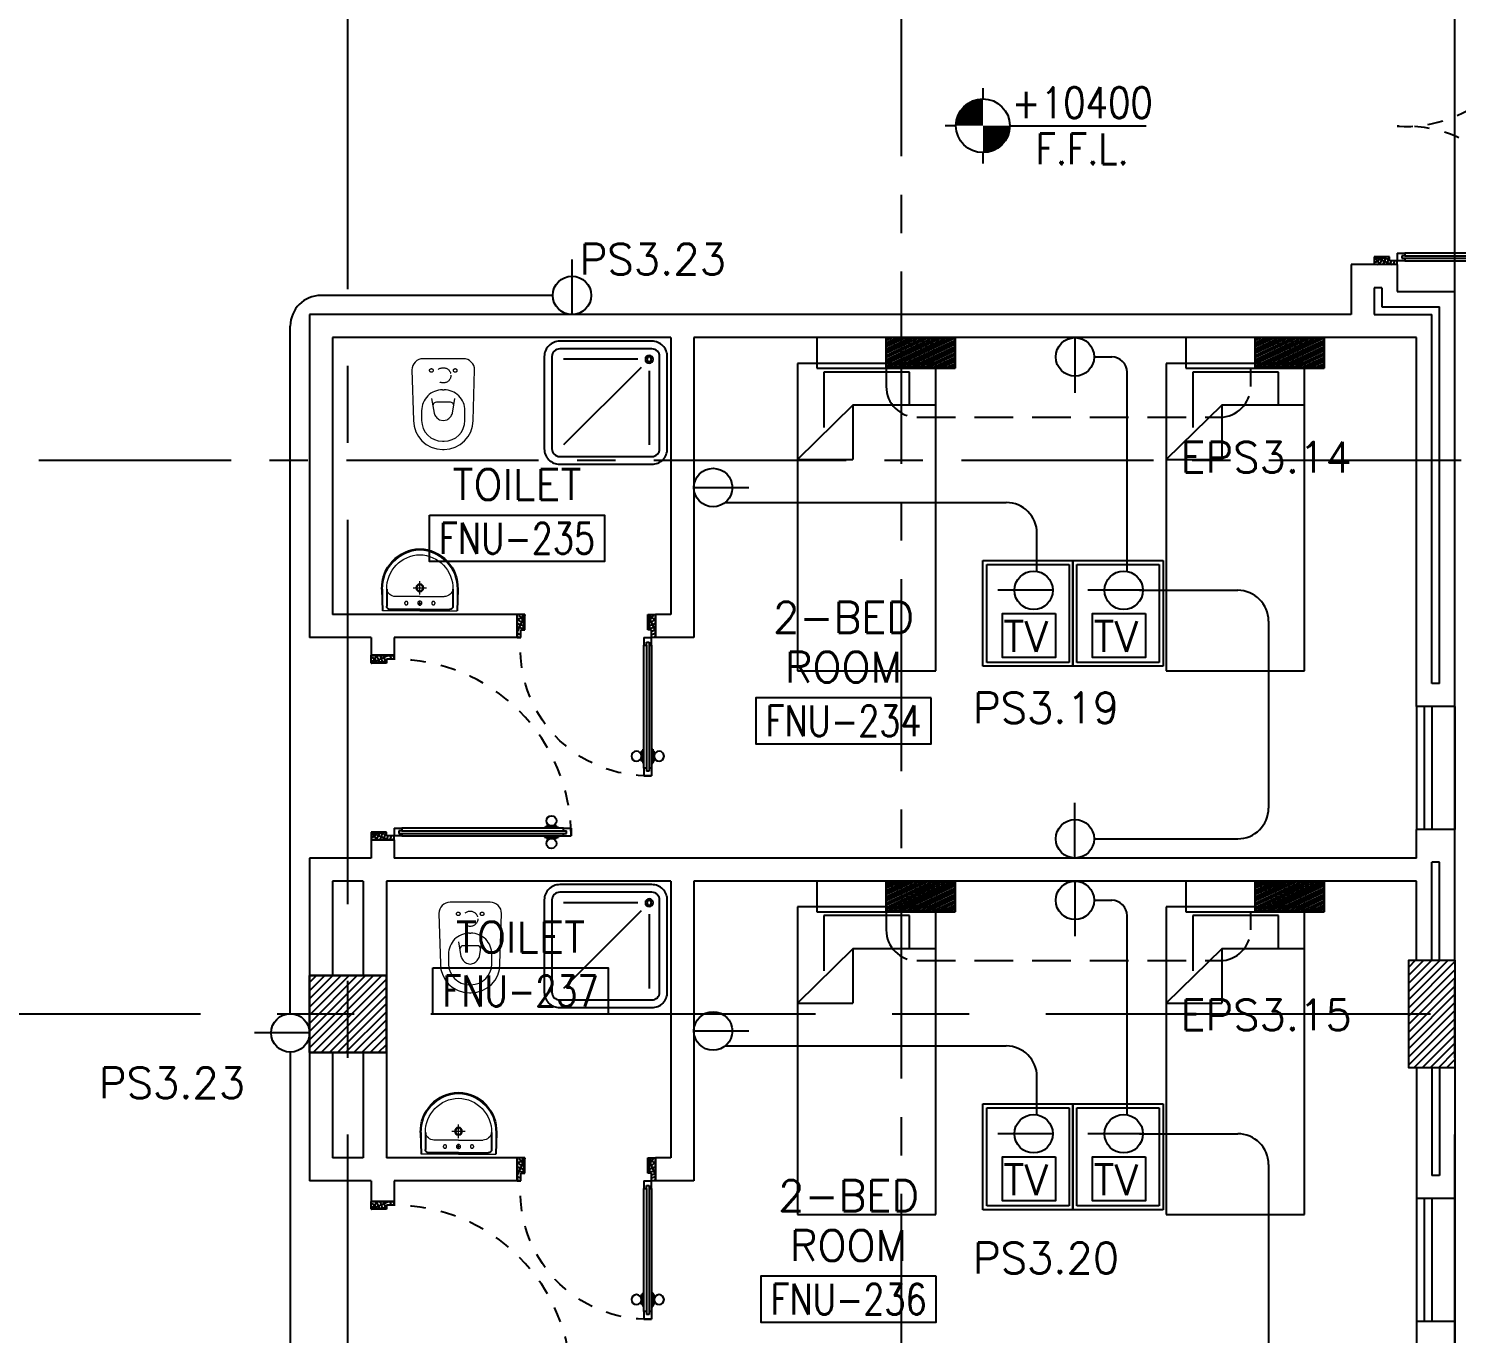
# Model space of a CAD drawing. Extents: x 0 to 93, y -1.5 to 78.
# Drawn here: x 31.15 to 40.44, y 47.74 to 56.23 of the extents above; entities that cross this region are included whole.
import ezdxf
from ezdxf.enums import TextEntityAlignment as Align

# ---------------------------------------------------------------- set-up
doc = ezdxf.new("R2010")
doc.units = 0
doc.header["$MEASUREMENT"] = 0
for name, pattern in [('CENTER', [2, 1.25, -0.25, 0.25, -0.25]), ('CENTERX2', [4, 2.5, -0.5, 0.5, -0.5]), ('DASHED', [0.75, 0.5, -0.25]), ('HIDDEN', [0.375, 0.25, -0.125]), ('HIDDEN2', [0.1875, 0.125, -0.0625])]:
    doc.linetypes.add(name, pattern=pattern)
doc.layers.get('0').update_dxf_attribs({"color": 11, "linetype": 'CONTINUOUS'})
for name, color, linetype in [('AXES', 11, 'CENTERX2'), ('AXES1', 11, 'CENTER'), ('COL', 11, 'CONTINUOUS'), ('DOOR', 11, 'CONTINUOUS'), ('E-CLINE', 4, 'CONTINUOUS'), ('E-HLINE', 4, 'HIDDEN'), ('E-SOCKETS', 4, 'CONTINUOUS'), ('E-TEXT', 4, 'CONTINUOUS'), ('EJ', 11, 'CONTINUOUS'), ('FIX', 11, 'CONTINUOUS'), ('FUR', 11, 'CONTINUOUS'), ('HAT', 11, 'CONTINUOUS'), ('INSUL', 11, 'CONTINUOUS'), ('LEV-PL', 11, 'CONTINUOUS'), ('RM-BOX', 11, 'CONTINUOUS'), ('RM-NAME', 11, 'CONTINUOUS'), ('RM-NO', 11, 'CONTINUOUS'), ('WALL', 11, 'CONTINUOUS'), ('WIN', 11, 'CONTINUOUS')]:
    doc.layers.add(name, color=color, linetype=linetype)
doc.styles.add('ROMANS', font='ROMANS.shx', dxfattribs={"width": 0.6})
doc.styles.add('S', font='ROMANS.SHX')

# ---------------------------------------------------------------- blocks, each defined once
blk = doc.blocks.new('A$C272A55A0')
at = {"layer": 'DOOR', "color": 0, "linetype": 'ByBlock'}
for p, q in [((0, 900.4), (0, 1050.4)), ((50, 1050.4), (0, 1050.4)), ((50, 950.4), (50, 1050.4)), ((1750, 950.4), (1750, 1050.4)), ((1750, 1050.4), (1800, 1050.4)), ((1800, 1050.4), (1800, 900.4)), ((25, 950.4), (50, 950.4)), ((25, 900.4), (25, 950.4)), ((1775, 950.4), (1750, 950.4)), ((1775, 900.4), (1775, 950.4)), ((0, 900.4), (25, 900.4)), ((75, 900.4), (25, 900.4)), ((25, 850.4), (25, 900.4)), ((42, 850.4), (25, 850.4)), ((58, 870.4), (42, 870.4)), ((42, 870.4), (42, 850.4)), ((58, 850.4), (58, 870.4)), ((75, 850.4), (58, 850.4)), ((75, 900.4), (75, 850.4)), ((1725, 900.4), (1775, 900.4)), ((1725, 900.4), (1725, 850.4)), ((1725, 850.4), (1742, 850.4)), ((1742, 870.4), (1758, 870.4)), ((1742, 850.4), (1742, 870.4)), ((1758, 870.4), (1758, 850.4)), ((1758, 850.4), (1775, 850.4)), ((1800, 900.4), (1775, 900.4)), ((1775, 850.4), (1775, 900.4)), ((1717.8, 160.1), (1708.8, 160.1)), ((1708.8, 95.3), (1708.8, 160.1)), ((1717.8, 95.3), (1708.8, 95.3)), ((1725, 172.7), (1717.8, 172.7)), ((1717.8, 172.7), (1717.8, 82.7)), ((1717.8, 95.3), (1717.8, 160.1)), ((1775, 172.7), (1782.2, 172.7)), ((1782.2, 172.7), (1782.2, 82.7)), ((1782.2, 160.1), (1791.2, 160.1)), ((1782.2, 95.3), (1782.2, 160.1)), ((1782.2, 95.3), (1791.2, 95.3)), ((1791.2, 95.3), (1791.2, 160.1)), ((25, 50.4), (42, 50.4)), ((25, 50.4), (25, 0.4)), ((25, 0.4), (75, 0.4)), ((75, 0.4), (25, 0.4)), ((42, 50.4), (42, 30.4)), ((42, 30.4), (58, 30.4)), ((58, 50.4), (75, 50.4)), ((58, 50.4), (58, 30.4)), ((75, 50.4), (75, 0.4)), ((1725, 82.7), (1717.8, 82.7)), ((1742, 50.4), (1725, 50.4)), ((1725, 50.4), (1725, 0.4)), ((1775, 0.4), (1725, 0.4)), ((1725, 0.4), (1775, 0.4)), ((1742, 50.4), (1742, 30.4)), ((1758, 30.4), (1742, 30.4)), ((1775, 50.4), (1758, 50.4)), ((1758, 50.4), (1758, 30.4)), ((1775, 82.7), (1782.2, 82.7)), ((1775, 50.4), (1775, 0.4))]:
    blk.add_line(p, q, dxfattribs=at)
at = {"layer": 'DOOR', "color": 9, "linetype": 'ByBlock'}
for p, q in [((50, 1050.4), (0, 1010.2)), ((50, 1050.4), (0, 936.6)), ((50, 1050.4), (36.6, 950.4)), ((1750, 1050.4), (1800, 1010.2)), ((1750, 1050.4), (1800, 936.6)), ((1750, 1050.4), (1763.4, 950.4))]:
    blk.add_line(p, q, dxfattribs=at)
at = {"layer": 'DOOR', "linetype": 'ByBlock'}
for p, q in [((25, 850.4), (25, 50.4)), ((42, 850.4), (42, 50.4)), ((58, 850.4), (58, 50.4)), ((75, 50.4), (75, 850.4)), ((1725, 50.4), (1725, 850.4)), ((1742, 850.4), (1742, 50.4)), ((1758, 850.4), (1758, 50.4)), ((1775, 850.4), (1775, 50.4))]:
    blk.add_line(p, q, dxfattribs=at)
at = {"layer": 'DOOR', "color": 0, "linetype": 'ByBlock'}
for centre in [(1676.5, 127.7), (1823.5, 127.7)]:
    blk.add_circle(centre, 32.4, dxfattribs=at)
at = {"layer": 'DOOR', "color": 9, "linetype": 'ByBlock'}
for centre, radius, start, end in [((50, 1050.4), 54.4, 203.20738, 270), ((50, 1050.4), 34.4, 180, 270), ((50, 1050.4), 14.4, 180, 270), ((1750, 1050.4), 14.4, 270, 0), ((1750, 1050.4), 34.4, 270, 0), ((1750, 1050.4), 54.4, 270, 336.79262), ((50, 1050.4), 74.4, 227.77643, 270), ((50, 1050.4), 94.4, 238.01819, 270), ((50, 1050.4), 114.4, 244.08384, 257.37743), ((1750, 1050.4), 74.4, 270, 312.22357), ((1750, 1050.4), 94.4, 270, 301.98181), ((1750, 1050.4), 114.4, 282.62257, 295.91616), ((50, 1050.4), 134.4, 248.15985, 259.28002), ((50, 1050.4), 154.4, 251.10529, 256.28577), ((1750, 1050.4), 134.4, 280.71998, 291.84015), ((1750, 1050.4), 154.4, 283.71423, 288.89471)]:
    blk.add_arc(centre, radius, start, end, dxfattribs=at)
at = {"layer": 'DOOR', "linetype": 'HIDDEN', "ltscale": 0.5}
for centre, start, end in [((50, 851.4), 268.31738, 3.29648), ((1750, 851.4), 176.70352, 271.68262)]:
    blk.add_arc(centre, 851.4, start, end, dxfattribs=at)
at = {"layer": 'WALL', "linetype": 'ByBlock'}
blk.add_line((1800, 900.4), (1800, 1050.4), dxfattribs=at)
blk = doc.blocks.new('C11')
at = {"layer": 'HAT'}
h = blk.add_hatch(dxfattribs=at)
h.set_pattern_fill('ANSI31', color=256, scale=300, style=0)
h.set_pattern_definition([(45, (-248556.182, -75061.005), (-26.5165043, 26.5165043), [])])
h.paths.add_polyline_path([(300, 700), (0, 700), (0, 350), (300, 350)])
h.paths.add_polyline_path([(300, 350), (0, 350), (0, 0), (300, 0)])
at = {"layer": 'COL'}
blk.add_lwpolyline([(300, 700), (300, 0), (0, 0), (0, 700)], close=True, dxfattribs=at)
blk = doc.blocks.new('RM1')
at = {"layer": 'RM-BOX'}
blk.add_lwpolyline([(569.9, -200), (-569.9, -200), (-569.9, -500), (569.9, -500)], close=True, dxfattribs=at)
at = {"layer": 'RM-NAME', "style": 'ROMANS'}
for tag, p in [('ROOMNAME1', (0, 323.8)), ('ROOMNAME2', (0, 0))]:
    blk.add_attdef(tag, text='', height=200, dxfattribs=at).set_placement(p, align=Align.MIDDLE)
at = {"layer": 'RM-NO', "style": 'ROMANS', "width": 0.8}
blk.add_attdef('ROOMNO', text='', height=200, dxfattribs=at).set_placement((0, -350), align=Align.MIDDLE)
blk = doc.blocks.new('DOOR90')
at = {"layer": 'DOOR', "linetype": 'ByBlock'}
for p, q in [((0, 0), (-150, 0)), ((-200, -25), (-1000, -25)), ((-200, -42), (-1000, -42)), ((-200, -58), (-1000, -58)), ((-1000, -75), (-200, -75))]:
    blk.add_line(p, q, dxfattribs=at)
at = {"layer": 'DOOR', "color": 0, "linetype": 'ByBlock'}
for p, q in [((-150, 0), (-150, -25)), ((-150, 0), (0, 0)), ((0, -50), (0, 0)), ((-1050, -25), (-1050, -75)), ((-1050, -75), (-1050, -25)), ((-1000, -25), (-1050, -25)), ((-1000, -75), (-1050, -75)), ((-1020, -42), (-1020, -58)), ((-1000, -42), (-1020, -42)), ((-1000, -58), (-1020, -58)), ((-1000, -25), (-1000, -42)), ((-1000, -58), (-1000, -75)), ((-967.6, -25), (-967.6, -17.8)), ((-877.6, -17.8), (-967.6, -17.8)), ((-967.6, -75), (-967.6, -82.2)), ((-877.6, -82.2), (-967.6, -82.2)), ((-955, -17.8), (-955, -8.8)), ((-955, -8.8), (-890.2, -8.8)), ((-955, -17.8), (-890.2, -17.8)), ((-955, -82.2), (-955, -91.2)), ((-955, -82.2), (-890.2, -82.2)), ((-955, -91.2), (-890.2, -91.2)), ((-890.2, -17.8), (-890.2, -8.8)), ((-890.2, -82.2), (-890.2, -91.2)), ((-877.6, -25), (-877.6, -17.8)), ((-877.6, -75), (-877.6, -82.2)), ((-200, -42), (-200, -25)), ((-200, -25), (-150, -25)), ((-180, -42), (-200, -42)), ((-200, -75), (-200, -58)), ((-200, -58), (-180, -58)), ((-150, -75), (-200, -75)), ((-180, -58), (-180, -42)), ((-150, -75), (-150, -25)), ((-150, -25), (-100, -25)), ((-100, -25), (-100, -50)), ((-100, -50), (0, -50)), ((-150, -900), (-150, -875)), ((-150, -875), (-100, -875)), ((0, -900), (-150, -900)), ((-150, -900), (0, -900)), ((-100, -850), (0, -850)), ((-100, -875), (-100, -850)), ((0, -850), (0, -900))]:
    blk.add_line(p, q, dxfattribs=at)
at = {"layer": 'DOOR', "color": 9, "linetype": 'ByBlock'}
for p, q in [((0, -50), (-113.7, 0)), ((0, -50), (-40.1, 0)), ((0, -50), (-100, -36.6)), ((0, -850), (-113.7, -900)), ((0, -850), (-100, -863.4)), ((0, -850), (-40.1, -900))]:
    blk.add_line(p, q, dxfattribs=at)
at = {"layer": 'DOOR', "color": 0, "linetype": 'ByBlock'}
for centre in [(-922.6, 23.5), (-922.6, -123.5)]:
    blk.add_circle(centre, 32.4, dxfattribs=at)
at = {"layer": 'DOOR', "color": 9, "linetype": 'ByBlock'}
for centre, radius, start, end in [((0, -50), 74.4, 137.77643, 180), ((0, -50), 54.4, 113.20738, 180), ((0, -50), 154.4, 161.10529, 166.28577), ((0, -50), 134.4, 158.15985, 169.28002), ((0, -50), 114.4, 154.08384, 167.37743), ((0, -50), 94.4, 148.01819, 180), ((0, -50), 34.4, 90, 180), ((0, -50), 14.4, 90, 180), ((0, -850), 154.4, 193.71423, 198.89471), ((0, -850), 134.4, 190.71998, 201.84015), ((0, -850), 94.4, 180, 211.98181), ((0, -850), 74.4, 180, 222.22357), ((0, -850), 54.4, 180, 246.79262), ((0, -850), 34.4, 180, 270), ((0, -850), 14.4, 180, 270)]:
    blk.add_arc(centre, radius, start, end, dxfattribs=at)
at = {"layer": 'DOOR', "linetype": 'HIDDEN', "ltscale": 0.5}
blk.add_arc((-222.2, -50), 828.2, 178.27012, 275.00304, dxfattribs=at)
blk = doc.blocks.new('LAV1')
at = {"layer": 'FIX', "linetype": 'DASHED', "lineweight": 20, "ltscale": 0.05}
for p, q in [((50, 220), (-50, 220)), ((0, 170), (0, 270)), ((0, 170), (0, 270))]:
    blk.add_line(p, q, dxfattribs=at)
at = {"layer": 'FIX', "linetype": 'ByBlock', "ltscale": 0.3}
for p, q in [((-280, 210), (-275, 50)), ((-245, 210), (-245, 85)), ((245, 210), (245, 85)), ((280, 210), (275, 50)), ((0, 60), (-220, 60)), ((0, 60), (220, 60))]:
    blk.add_line(p, q, dxfattribs=at)
at = {"layer": 'FIX', "linetype": 'Continuous', "lineweight": 20}
for p, q in [((-275, 210), (-275, 50)), ((0, 155), (-181, 155)), ((0, 155), (181, 155)), ((275, 210), (275, 50)), ((0, 50), (-275, 50)), ((0, 50), (-252, 50)), ((0, 50), (275, 50)), ((0, 50), (252, 50))]:
    blk.add_line(p, q, dxfattribs=at)
at = {"layer": 'FIX', "lineweight": 20}
for p, q in [((16, 107), (-15, 107)), ((0, 92), (0, 123))]:
    blk.add_line(p, q, dxfattribs=at)
for centre, radius in [((0, 220), 29.5), ((0, 220), 22.5), ((0, 107), 15.5)]:
    blk.add_circle(centre, radius, dxfattribs=at)
at = {"layer": 'FIX', "linetype": 'HIDDEN', "lineweight": 20, "ltscale": 0.05}
for centre in [(-100, 107), (100, 107)]:
    blk.add_circle(centre, 12.4, dxfattribs=at)
at = {"layer": 'FIX', "linetype": 'ByBlock', "ltscale": 0.3}
for centre, radius, start, end in [((7, 220), 287, 91.3776, 182.0064), ((-7, 220), 287, 357.9936, 88.6224), ((-220, 85), 24.9, 179.7021, 269.9486), ((220, 85), 24.9, 270.0514, 0.2979)]:
    blk.add_arc(centre, radius, start, end, dxfattribs=at)
at = {"layer": 'FIX', "linetype": 'Continuous', "lineweight": 20}
for centre, radius, start, end in [((8, 217), 283, 91.6988, 181.351), ((8, 212), 253, 91.7328, 180.4884), ((-8, 217), 283, 358.649, 88.3012), ((-8, 212), 253, 359.5116, 88.2672), ((-179, 222), 66.9, 190.2006, 268.0786), ((179, 222), 66.9, 271.9214, 349.7994)]:
    blk.add_arc(centre, radius, start, end, dxfattribs=at)
blk = doc.blocks.new('SHR1')
at = {"layer": 'FIX'}
for p, q in [((-195.7, 195.7), (-700, 700)), ((-142.7, 217.7), (-142.7, 700)), ((-217.7, 142.7), (-700, 142.7))]:
    blk.add_line(p, q, dxfattribs=at)
for points in [[(-825, 125), (-825, 725, -0.414214), (-725, 825), (-125, 825, -0.414214), (-25, 725), (-25, 125, -0.414214), (-125, 25), (-725, 25, -0.414214)], [(-775, 125), (-775, 725, -0.414214), (-725, 775), (-125, 775, -0.414214), (-75, 725), (-75, 125, -0.414214), (-125, 75), (-725, 75, -0.414214)]]:
    blk.add_lwpolyline(points, format="xyb", close=True, dxfattribs=at)
for radius in [25, 15]:
    blk.add_circle((-142.7, 142.7), radius, dxfattribs=at)
blk = doc.blocks.new('WC1')
at = {"layer": 'FIX', "lineweight": 20}
for p, q in [((-210, 203.8), (-538, 193.8)), ((-475, 140.8), (-538, 140.8)), ((-137, 0), (-137, 130.8)), ((-727, 4.8), (-727, -4.8)), ((-674, 4.8), (-674, -4.8)), ((-533.7, 24.2), (-539.5, 0)), ((-539.5, 0), (-533.7, -24.2)), ((-394.8, 75.7), (-490.4, 60.1)), ((-339, 4.8), (-339, -4.8)), ((-137, -130.8), (-137, 0)), ((-490.4, -60.1), (-394.8, -75.7)), ((-538, -140.8), (-475, -140.8)), ((-538, -193.8), (-210, -203.8)), ((-213.2, -203.8), (-210, -203.8))]:
    blk.add_line(p, q, dxfattribs=at)
at = {"layer": 'FIX', "linetype": 'Continuous', "lineweight": 20}
blk.add_line((-420.1, -47.3), (-420.4, 44.6), dxfattribs=at)
at = {"layer": 'FIX', "linetype": 'HIDDEN2', "lineweight": 20, "ltscale": 0.3}
blk.add_circle((-245, 0), 49.8, dxfattribs=at)
at = {"layer": 'FIX', "linetype": 'HIDDEN', "lineweight": 20, "ltscale": 0.05}
for centre in [(-213.2, 77.5), (-213.2, -77.5)]:
    blk.add_circle(centre, 11.6, dxfattribs=at)
at = {"layer": 'FIX', "lineweight": 20}
for centre, radius, start, end in [((-538, 4.8), 189, 90, 180), ((-210, 130.8), 73, 360, 90), ((-538, 4.8), 136, 90, 180), ((-475, 4.8), 136, 360, 90), ((-473, -6.9), 68.2, 128.92417, 152.84682), ((-464.4, -17.6), 82, 108.49595, 128.92417), ((-538, -4.8), 189, 180, 270), ((-538, -4.8), 136, 180, 270), ((-473, 6.9), 68.2, 207.15318, 231.07583), ((-464.4, 17.6), 82, 231.07583, 251.50405), ((-475, -4.8), 136, 270, 0), ((-210, -130.8), 73, 270, 0)]:
    blk.add_arc(centre, radius, start, end, dxfattribs=at)
at = {"layer": 'FIX', "linetype": 'Continuous', "lineweight": 20}
for centre, start, end in [((-442.7, 45.5), 357.66621, 91.61215), ((-442.4, -45.6), 268.38785, 2.33379)]:
    blk.add_arc(centre, 22.3, start, end, dxfattribs=at)
blk = doc.blocks.new('AH20A')
at = {"layer": 'FUR'}
for p, q in [((0, 0.5), (0, -0.5)), ((1, 0.5), (0, 0.5)), ((0.1358, 0.5), (0.1358, -0.0987)), ((1, -0.5), (1, 0.5)), ((0.1358, 0.3112), (0.0277, 0.3112)), ((0.0277, 0.3112), (0.0277, -0.3087)), ((0.1358, -0.0987), (0.3125, -0.5)), ((0.1358, -0.0987), (0.3125, -0.0987)), ((0.3125, -0.5), (0.3125, -0.0987)), ((0.0277, -0.3087), (0.2076, -0.3087)), ((0, -0.5), (1, -0.5))]:
    blk.add_line(p, q, dxfattribs=at)
blk = doc.blocks.new('DOOR100')
at = {"layer": 'DOOR', "color": 0, "linetype": 'ByBlock'}
for p, q in [((-76.1, 1251.1), (-76.1, 1301.1)), ((-76.1, 1301.1), (-26.1, 1301.1)), ((-26.1, 1301.1), (-76.1, 1301.1)), ((-26.1, 1251.1), (-26.1, 1301.1)), ((-83.3, 1128.7), (-83.3, 1218.7)), ((-76.1, 1218.7), (-83.3, 1218.7)), ((-59.1, 1251.1), (-76.1, 1251.1)), ((-59.1, 1251.1), (-59.1, 1271.1)), ((-43.1, 1271.1), (-59.1, 1271.1)), ((-43.1, 1251.1), (-43.1, 1271.1)), ((-26.1, 1251.1), (-43.1, 1251.1)), ((-26.1, 1218.7), (-18.9, 1218.7)), ((-18.9, 1128.7), (-18.9, 1218.7)), ((-92.3, 1206.1), (-92.3, 1141.3)), ((-83.3, 1206.1), (-92.3, 1206.1)), ((-83.3, 1141.3), (-92.3, 1141.3)), ((-83.3, 1206.1), (-83.3, 1141.3)), ((-76.1, 1128.7), (-83.3, 1128.7)), ((-26.1, 1128.7), (-18.9, 1128.7)), ((-18.9, 1206.1), (-18.9, 1141.3)), ((-18.9, 1206.1), (-9.9, 1206.1)), ((-18.9, 1141.3), (-9.9, 1141.3)), ((-9.9, 1206.1), (-9.9, 1141.3)), ((-76.1, 200), (-59.1, 200)), ((-76.1, 150), (-76.1, 200)), ((-59.1, 200), (-59.1, 180)), ((-43.1, 200), (-26.1, 200)), ((-43.1, 180), (-43.1, 200)), ((-26.1, 200), (-26.1, 150)), ((-1201.1, 0), (-1201.1, 150)), ((-1201.1, 150), (-1176.1, 150)), ((-1201.1, 150), (-1201.1, 0)), ((-1176.1, 150), (-1176.1, 100)), ((-1176.1, 100), (-1151.1, 100)), ((-1151.1, 100), (-1151.1, 0)), ((-76.1, 150), (-26.1, 150)), ((-59.1, 180), (-43.1, 180)), ((-51.1, 100), (-51.1, 0)), ((-26.1, 100), (-51.1, 100)), ((-1.1, 150), (-26.1, 150)), ((-26.1, 150), (-26.1, 100)), ((-1.1, 150), (-1.1, 0)), ((-1151.1, 0), (-1201.1, 0)), ((-51.1, 0), (-1.1, 0))]:
    blk.add_line(p, q, dxfattribs=at)
at = {"layer": 'DOOR', "linetype": 'ByBlock'}
for p, q in [((-76.1, 1251.1), (-76.1, 200)), ((-59.1, 200), (-59.1, 1251.1)), ((-43.1, 200), (-43.1, 1251.1)), ((-26.1, 200), (-26.1, 1251.1))]:
    blk.add_line(p, q, dxfattribs=at)
at = {"layer": 'DOOR', "color": 9, "linetype": 'ByBlock'}
for p, q in [((-1151.1, 0), (-1201.1, 113.7)), ((-1151.1, 0), (-1164.4, 100)), ((-51.1, 0), (-1.1, 113.7)), ((-51.1, 0), (-37.7, 100)), ((-1151.1, 0), (-1201.1, 40.1)), ((-51.1, 0), (-1.1, 40.1))]:
    blk.add_line(p, q, dxfattribs=at)
at = {"layer": 'DOOR', "color": 0, "linetype": 'ByBlock'}
for centre in [(-124.6, 1173.7), (22.5, 1173.7)]:
    blk.add_circle(centre, 32.4, dxfattribs=at)
at = {"layer": 'DOOR', "linetype": 'HIDDEN', "ltscale": 0.5}
blk.add_arc((-26.8, 151.9), 1149.2, 89.96096, 180.09315, dxfattribs=at)
at = {"layer": 'DOOR', "color": 9, "linetype": 'ByBlock'}
for centre, radius, start, end in [((-1151.1, 0), 154.4, 103.71423, 108.89471), ((-1151.1, 0), 134.4, 100.71998, 111.84015), ((-1151.1, 0), 94.4, 90, 121.98181), ((-51.1, 0), 94.4, 58.01819, 90), ((-51.1, 0), 134.4, 68.15985, 79.28002), ((-51.1, 0), 114.4, 64.08384, 77.37743), ((-51.1, 0), 154.4, 71.10529, 76.28577), ((-1151.1, 0), 74.4, 90, 132.22357), ((-1151.1, 0), 54.4, 90, 156.79262), ((-1151.1, 0), 34.4, 90, 180), ((-1151.1, 0), 14.4, 90, 180), ((-51.1, 0), 74.4, 47.77643, 90), ((-51.1, 0), 54.4, 23.20738, 90), ((-51.1, 0), 34.4, 0, 90), ((-51.1, 0), 14.4, 0, 90)]:
    blk.add_arc(centre, radius, start, end, dxfattribs=at)
blk = doc.blocks.new('COL50')
at = {"layer": 'COL'}
blk.add_lwpolyline([(-250, 250), (-250, -250), (250, -250), (250, 250)], close=True, dxfattribs=at)
blk = doc.blocks.new('*X38')
at = {"color": 0}
for p, q in [((245928.6, 162719.8), (246398.5, 163189.7)), ((245928.6, 162772.8), (246345.5, 163189.7)), ((245928.6, 162825.8), (246292.5, 163189.7)), ((245928.6, 162878.9), (246239.4, 163189.7)), ((245928.6, 162931.9), (246186.4, 163189.7)), ((245928.6, 162984.9), (246133.4, 163189.7)), ((245928.6, 163038), (246080.3, 163189.7)), ((245928.6, 163091), (246027.3, 163189.7)), ((245928.6, 163144), (245974.3, 163189.7)), ((245951.6, 162689.7), (246428.6, 163166.7)), ((246004.6, 162689.7), (246428.6, 163113.7)), ((246057.6, 162689.7), (246428.6, 163060.7)), ((246110.7, 162689.7), (246428.6, 163007.6)), ((246163.7, 162689.7), (246428.6, 162954.6)), ((246216.7, 162689.7), (246428.6, 162901.6)), ((246269.8, 162689.7), (246428.6, 162848.5)), ((246322.8, 162689.7), (246428.6, 162795.5)), ((246375.8, 162689.7), (246428.6, 162742.5))]:
    blk.add_line(p, q, dxfattribs=at)
blk = doc.blocks.new('LEV1')
at = {"layer": 'LEV-PL'}
for p, q in [((0, 245), (0, 175)), ((-175, 0), (-245, 0)), ((175, 0), (1061.3, 0)), ((0, -175), (0, -245))]:
    blk.add_line(p, q, dxfattribs=at)
at = {"layer": 'LEV-PL', "const_width": 175}
for points in [[(-87.5, 0, -0.414214), (0, 87.5, -1)], [(87.5, 0, -0.414214), (0, -87.5, -1)]]:
    blk.add_lwpolyline(points, format="xyb", dxfattribs=at)
at = {"layer": 'LEV-PL'}
blk.add_circle((0, 0), 175, dxfattribs=at)
at = {"layer": 'LEV-PL', "color": 4, "style": 'S', "width": 0.85}
for tag, p in [('+0000', (646.1, 50)), ('F.F.L.', (646.1, -250))]:
    blk.add_attdef(tag, text='', height=200, dxfattribs=at).set_placement(p, align=Align.CENTER)
blk = doc.blocks.new('BHU')
at = {"color": 8}
for p, q in [((0, -310.7), (145.4, 1.1)), ((0, -340.2), (159.2, 1.1)), ((0, -369.8), (173, 1.1)), ((0, -399.4), (186.8, 1.1)), ((0, -281.1), (131.6, 1.1)), ((0, -251.5), (117.8, 1.1)), ((0, -14.9), (7.5, 1.1)), ((0, -44.5), (21.3, 1.1)), ((0, -74), (35.1, 1.1)), ((0, -103.6), (48.8, 1.1)), ((0, -133.2), (62.6, 1.1)), ((0, -162.8), (76.4, 1.1)), ((0, -192.3), (90.2, 1.1)), ((0, -221.9), (104, 1.1)), ((0, -429), (199.4, -1.4)), ((4, -450), (199.4, -31)), ((17.8, -450), (199.4, -60.6)), ((31.6, -450), (199.4, -90.2)), ((45.4, -450), (199.4, -119.8)), ((59.2, -450), (199.4, -149.3)), ((72.9, -450), (199.4, -178.9)), ((86.7, -450), (199.4, -208.5)), ((100.5, -450), (199.4, -238.1)), ((114.3, -450), (199.4, -267.6)), ((128.1, -450), (199.4, -297.2)), ((141.9, -450), (199.4, -326.8)), ((155.7, -450), (199.4, -356.4)), ((169.5, -450), (199.4, -386)), ((183.3, -450), (199.4, -415.5)), ((197.1, -450), (199.4, -445.1))]:
    blk.add_line(p, q, dxfattribs=at)
at = {"layer": 'E-SOCKETS'}
for p, q in [((0, 450), (199.4, 450)), ((0, -450), (0, 450)), ((199.4, 450), (199.4, -450))]:
    blk.add_line(p, q, dxfattribs=at)
at = {"layer": 'E-SOCKETS', "color": 4}
for p, q in [((0, 1.1), (199.4, 1.1)), ((0, -450), (199.4, -450))]:
    blk.add_line(p, q, dxfattribs=at)

msp = doc.modelspace()

# ---------------------------------------------------------------- linework, layer by layer
at = {"layer": 'AXES'}
for p, q in [((33.2317, -1.4643), (33.2317, 77.3484)), ((40.4317, -1.4643), (40.4317, 76.9984)), ((92.2717, 49.82), (24.2317, 49.82))]:
    msp.add_line(p, q, dxfattribs=at)
at = {"layer": 'AXES1'}
for p, q in [((36.8317, 5.4), (36.8317, 64.22)), ((82.4717, 53.42), (24.2317, 53.42))]:
    msp.add_line(p, q, dxfattribs=at)
at = {"layer": 'E-CLINE', "linetype": 'Continuous'}
for p, q in [((34.5639, 54.495), (33.0567, 54.495)), ((32.8567, 49.5723), (32.8567, 43.195))]:
    msp.add_line(p, q, dxfattribs=at)
at = {"layer": 'E-CLINE', "color": 4, "linetype": 'ByBlock'}
for p, q in [((32.8567, 49.8223), (32.8567, 54.295)), ((38.085, 54.095), (38.1989, 54.095)), ((35.6848, 53.1475), (37.513, 53.1475)), ((39.2191, 52.3764), (39.2191, 51.16)), ((38.085, 50.96), (39.0191, 50.96)), ((38.085, 50.56), (38.1989, 50.56)), ((35.6848, 49.6125), (37.513, 49.6125)), ((39.2191, 48.8414), (39.2191, 47.625))]:
    msp.add_line(p, q, dxfattribs=at)
at = {"layer": 'E-CLINE', "color": 4}
for p, q in [((38.2989, 52.6994), (38.2989, 53.995)), ((37.713, 52.6994), (37.713, 52.9475)), ((38.3789, 52.5764), (39.0191, 52.5764)), ((38.2989, 49.1644), (38.2989, 50.46)), ((37.713, 49.1644), (37.713, 49.4125)), ((38.3789, 49.0414), (39.0191, 49.0414))]:
    msp.add_line(p, q, dxfattribs=at)
at = {"layer": 'E-CLINE', "linetype": 'Continuous'}
msp.add_arc((33.0567, 54.295), 0.2, 90, 180, dxfattribs=at)
at = {"layer": 'E-CLINE', "color": 4, "linetype": 'ByBlock'}
for centre, radius, start, end in [((38.1989, 53.995), 0.1, 0, 90), ((37.513, 52.9475), 0.2, 0, 90), ((39.0191, 52.3764), 0.2, 0, 90), ((39.0191, 51.16), 0.2, 270, 0), ((38.1989, 50.46), 0.1, 0, 90), ((37.513, 49.4125), 0.2, 0, 90), ((39.0191, 48.8414), 0.2, 0, 90)]:
    msp.add_arc(centre, radius, start, end, dxfattribs=at)
at = {"layer": 'E-HLINE', "color": 4}
for p, q in [((36.7325, 54.0206), (36.7325, 53.9025)), ((39.1026, 54.0206), (39.1026, 53.9025)), ((36.9325, 53.7025), (38.9026, 53.7025)), ((36.7325, 50.4856), (36.7325, 50.3675)), ((39.1026, 50.4856), (39.1026, 50.3675)), ((36.9325, 50.1675), (38.9026, 50.1675))]:
    msp.add_line(p, q, dxfattribs=at)
for centre, start, end in [((36.9325, 53.9025), 180, 270), ((38.9026, 53.9025), 270, 0), ((36.9325, 50.3675), 180, 270), ((38.9026, 50.3675), 270, 0)]:
    msp.add_arc(centre, 0.2, start, end, dxfattribs=at)
at = {"layer": 'E-SOCKETS'}
for p, q in [((34.6889, 54.37), (34.6889, 54.7283)), ((34.6889, 54.37), (34.6889, 54.7283)), ((37.96, 54.22), (37.96, 53.8617)), ((35.4817, 53.245), (35.84, 53.245)), ((37.3611, 52.0826), (37.3611, 52.77)), ((37.3611, 52.77), (37.947, 52.77)), ((37.947, 52.0826), (37.947, 52.77)), ((37.947, 52.77), (37.947, 52.0826)), ((37.947, 52.77), (38.5329, 52.77)), ((38.5329, 52.77), (38.5329, 52.0826)), ((37.8162, 52.5764), (37.4579, 52.5764)), ((38.4022, 52.5764), (38.0438, 52.5764)), ((37.947, 52.0826), (37.3611, 52.0826)), ((38.5329, 52.0826), (37.947, 52.0826)), ((37.96, 50.835), (37.96, 51.1933)), ((37.96, 50.685), (37.96, 50.3267)), ((32.9817, 49.6973), (32.6233, 49.6973)), ((35.4817, 49.71), (35.84, 49.71)), ((37.3611, 48.5476), (37.3611, 49.235)), ((37.3611, 49.235), (37.947, 49.235)), ((37.947, 49.235), (37.947, 48.5476)), ((37.947, 48.5476), (37.947, 49.235)), ((37.947, 49.235), (38.5329, 49.235)), ((38.5329, 49.235), (38.5329, 48.5476)), ((37.8162, 49.0414), (37.4579, 49.0414)), ((38.4022, 49.0414), (38.0438, 49.0414)), ((37.947, 48.5476), (37.3611, 48.5476)), ((38.5329, 48.5476), (37.947, 48.5476))]:
    msp.add_line(p, q, dxfattribs=at)
at = {"layer": 'E-SOCKETS', "color": 8}
for p, q in [((37.3861, 52.1076), (37.3861, 52.745)), ((37.3861, 52.745), (37.922, 52.745)), ((37.922, 52.745), (37.922, 52.1076)), ((37.972, 52.1076), (37.972, 52.745)), ((37.972, 52.745), (38.5079, 52.745)), ((38.5079, 52.745), (38.5079, 52.1076)), ((37.922, 52.1076), (37.3861, 52.1076)), ((38.5079, 52.1076), (37.972, 52.1076)), ((37.3861, 48.5726), (37.3861, 49.21)), ((37.3861, 49.21), (37.922, 49.21)), ((37.922, 49.21), (37.922, 48.5726)), ((37.972, 48.5726), (37.972, 49.21)), ((37.972, 49.21), (38.5079, 49.21)), ((38.5079, 49.21), (38.5079, 48.5726)), ((37.922, 48.5726), (37.3861, 48.5726)), ((38.5079, 48.5726), (37.972, 48.5726))]:
    msp.add_line(p, q, dxfattribs=at)
at = {"layer": 'E-SOCKETS'}
for points in [[(37.8329, 52.4259), (37.8329, 52.1399), (37.4879, 52.1399), (37.4879, 52.4259)], [(38.4189, 52.4259), (38.4189, 52.1399), (38.0738, 52.1399), (38.0738, 52.4259)], [(37.8329, 48.8909), (37.8329, 48.6049), (37.4879, 48.6049), (37.4879, 48.8909)], [(38.4189, 48.8909), (38.4189, 48.6049), (38.0738, 48.6049), (38.0738, 48.8909)]]:
    msp.add_lwpolyline(points, close=True, dxfattribs=at)
for centre in [(34.6889, 54.495), (34.6889, 54.495), (37.96, 54.095), (35.6067, 53.245), (37.6912, 52.5764), (38.2772, 52.5764), (37.96, 50.96), (37.96, 50.56), (32.8567, 49.6973), (35.6067, 49.71), (37.6912, 49.0414), (38.2772, 49.0414)]:
    msp.add_circle(centre, 0.125, dxfattribs=at)
at = {"layer": 'EJ'}
msp.add_line((40.4317, 54.52), (40.4317, 56.67), dxfattribs=at)
at = {"layer": 'INSUL'}
for p, q in [((39.9067, 54.545), (39.9067, 54.37)), ((39.9567, 54.545), (39.9067, 54.545)), ((39.9567, 54.545), (39.9567, 54.42)), ((39.9067, 54.37), (40.2817, 54.37)), ((39.9567, 54.42), (40.3317, 54.42)), ((40.2817, 51.97), (40.2817, 54.37)), ((40.3317, 51.97), (40.3317, 54.42)), ((40.3317, 51.97), (40.2817, 51.97)), ((40.3317, 50.8075), (40.2817, 50.8075)), ((40.2817, 50.17), (40.2817, 50.8075)), ((40.3317, 50.17), (40.3317, 50.8075)), ((40.2817, 49.47), (40.2817, 48.77)), ((40.3317, 49.47), (40.3317, 48.77)), ((40.3317, 48.77), (40.2817, 48.77))]:
    msp.add_line(p, q, dxfattribs=at)
at = {"layer": 'WALL'}
for p, q in [((40.0567, 54.695), (39.7567, 54.695)), ((39.7567, 54.695), (39.7567, 54.37)), ((40.0567, 54.695), (40.0567, 54.52)), ((40.0567, 54.52), (40.4317, 54.52)), ((40.4317, 51.82), (40.4317, 54.52)), ((32.9817, 54.37), (32.9817, 53.1809)), ((39.7567, 54.37), (32.9817, 54.37)), ((35.3317, 54.22), (33.1317, 54.22)), ((40.1817, 54.22), (35.4817, 54.22)), ((40.1817, 51.82), (40.1817, 54.22)), ((34.3317, 52.42), (33.1317, 52.42)), ((35.3317, 52.42), (35.2317, 52.42)), ((33.3817, 52.27), (32.9817, 52.27)), ((34.3317, 52.27), (33.5317, 52.27)), ((35.4817, 52.27), (35.2317, 52.27)), ((40.4317, 51.82), (40.1817, 51.82)), ((40.1817, 50.835), (40.1817, 51.02)), ((40.4317, 51.02), (40.1817, 51.02)), ((40.4317, 50.17), (40.4317, 51.02)), ((33.3817, 50.835), (32.9817, 50.835)), ((40.1817, 50.835), (33.5317, 50.835)), ((33.3317, 50.685), (33.1317, 50.685)), ((35.3317, 50.685), (33.4817, 50.685)), ((40.1817, 50.685), (35.4817, 50.685)), ((40.1817, 50.17), (40.1817, 50.685)), ((40.1817, 49.47), (40.1817, 48.62)), ((40.4317, 49.47), (40.4317, 48.62)), ((33.3317, 48.885), (33.1317, 48.885)), ((34.3317, 48.885), (33.4817, 48.885)), ((35.3317, 48.885), (35.2317, 48.885)), ((33.3817, 48.735), (32.9817, 48.735)), ((34.3317, 48.735), (33.5317, 48.735)), ((35.4817, 48.735), (35.2317, 48.735)), ((40.4317, 48.62), (40.1817, 48.62)), ((40.1817, 47.82), (40.1817, 47.3)), ((40.4317, 47.82), (40.1817, 47.82)), ((40.4317, 47.82), (40.4317, 46.62))]:
    msp.add_line(p, q, dxfattribs=at)
at = {"layer": 'WALL', "linetype": 'ByBlock'}
for p, q in [((32.9817, 54.37), (32.9817, 52.27)), ((33.1317, 54.22), (33.1317, 52.42)), ((35.3317, 54.22), (35.3317, 52.42)), ((35.4817, 54.22), (35.4817, 52.27)), ((34.3317, 52.42), (34.3317, 52.27)), ((35.2317, 52.42), (35.2317, 52.27)), ((33.3817, 52.27), (33.3817, 52.135)), ((33.3817, 52.27), (33.3817, 52.1525)), ((33.5317, 52.27), (33.5317, 52.135)), ((33.5317, 52.27), (33.5317, 52.1525)), ((33.3817, 52.1525), (33.5317, 52.1525)), ((33.3817, 50.9525), (33.5317, 50.9525)), ((33.3817, 50.9525), (33.3817, 50.835)), ((33.5317, 50.9525), (33.5317, 50.835)), ((32.9817, 50.835), (32.9817, 48.735)), ((33.1317, 50.685), (33.1317, 50.0682)), ((33.3317, 50.685), (33.3317, 50.07)), ((33.4817, 50.685), (33.4817, 50.07)), ((35.3317, 50.685), (35.3317, 48.885)), ((35.4817, 50.685), (35.4817, 48.735)), ((33.1317, 49.57), (33.1317, 48.885)), ((33.3317, 49.57), (33.3317, 48.885)), ((33.4817, 49.57), (33.4817, 48.885)), ((34.3317, 48.885), (34.3317, 48.735)), ((35.2317, 48.885), (35.2317, 48.735)), ((33.3817, 48.735), (33.3817, 48.6)), ((33.5317, 48.735), (33.5317, 48.6)), ((33.3817, 48.6), (33.5317, 48.6))]:
    msp.add_line(p, q, dxfattribs=at)
at = {"layer": 'WIN'}
for p, q in [((40.1817, 51.82), (40.1817, 51.02)), ((40.2317, 51.82), (40.2317, 51.02)), ((40.2817, 51.82), (40.2817, 51.02)), ((40.4317, 51.82), (40.4317, 51.02)), ((40.1817, 48.62), (40.1817, 47.82)), ((40.2317, 48.62), (40.2317, 47.82)), ((40.2817, 48.62), (40.2817, 47.82)), ((40.4317, 48.62), (40.4317, 47.82))]:
    msp.add_line(p, q, dxfattribs=at)

# ---------------------------------------------------------------- block references
at = {"layer": 'COL', "yscale": 0.001, "zscale": 0.001}
for name, p, xscale in [('C11', (40.1317, 49.47), 0.001), ('COL50', (33.2317, 49.82), -0.001), ('COL50', (33.2317, 49.82), 0.001)]:
    msp.add_blockref(name, p, dxfattribs=dict(at, xscale=xscale))
at = {"layer": 'DOOR', "color": 0, "linetype": 'ByBlock', "yscale": 0.001, "zscale": 0.001}
for name, p, xscale, rotation in [('A$C272A55A0', (40.957, 54.695), 0.001, 90), ('DOOR90', (35.2317, 52.42), -0.001, 270), ('DOOR100', (33.3817, 50.9525), 0.001, 270), ('DOOR90', (35.2317, 48.885), -0.001, 270), ('DOOR100', (33.3817, 47.4), 0.001, 270)]:
    msp.add_blockref(name, p, dxfattribs=dict(at, xscale=xscale, rotation=rotation))
at = {"layer": 'E-CLINE', "color": 4, "xscale": -0.001000000003841706, "yscale": 0.001000000003841706, "zscale": 0.001, "rotation": 90}
for p in [(36.7317, 54.22), (39.1317, 54.22), (36.7317, 50.685), (39.1317, 50.685)]:
    msp.add_blockref('BHU', p, dxfattribs=at)
at = {"layer": 'FIX'}
for name, p, xscale, yscale, zscale, rotation in [('WC1', (33.8517, 54.22), 0.0009999999999999998, 0.0009999999999999998, 0.001, 89.99999999999999), ('AH20A', (36.6048, 54.0518), 2, 0.8999999999999998, 2, 270), ('AH20A', (39.0036, 54.0518), 2, 0.8999999999999998, 2, 270), ('WC1', (34.0267, 50.685), 0.0009999999999999998, 0.0009999999999999998, 0.001, 89.99999999999999), ('AH20A', (36.6048, 50.5168), 2, 0.8999999999999998, 2, 270), ('AH20A', (39.0036, 50.5168), 2, 0.8999999999999998, 2, 270)]:
    msp.add_blockref(name, p, dxfattribs=dict(at, xscale=xscale, yscale=yscale, zscale=zscale, rotation=rotation))
at = {"layer": 'FIX', "xscale": -0.0008800000000000001, "yscale": 0.0008800000000000001, "zscale": 0.0008800000000000001}
for p in [(33.6992, 52.399), (33.9507, 48.864)]:
    msp.add_blockref('LAV1', p, dxfattribs=at)
at = {"layer": 'HAT', "xscale": 0.001, "yscale": 0.001, "zscale": 0.001}
msp.add_blockref('*X38', (-212.9469, -113.1197), dxfattribs=at)
at = {"layer": 'LEV-PL', "xscale": 0.001, "yscale": 0.001, "zscale": 0.001}
msp.add_blockref('LEV1', (37.3613, 55.5985), dxfattribs=at).add_auto_attribs({'F.F.L.': 'F.F.L.', '+0000': '+10400'})
at = {"layer": 'RM-NO'}
ref = msp.add_blockref('RM1', (34.331, 53.2648), dxfattribs=dict(at, xscale=-0.001, yscale=0.001, zscale=0.001))
ref.add_attrib('ROOMNO', 'FNU-235', dxfattribs={"height": 0.2, "style": 'ROMANS', "width": 0.8}).set_placement((34.331, 52.9148), align=Align.MIDDLE)
ref.add_attrib('ROOMNAME2', 'TOILET', dxfattribs={"layer": 'RM-NAME', "height": 0.2, "style": 'ROMANS'}).set_placement((34.331, 53.2648), align=Align.MIDDLE)
at = {"layer": 'RM-NO', "xscale": 0.001, "yscale": 0.001, "zscale": 0.001}
for p, values in [((36.4547, 52.0771), {'ROOMNO': 'FNU-234', 'ROOMNAME2': 'ROOM', 'ROOMNAME1': '2-BED'}), ((36.4878, 48.3149), {'ROOMNO': 'FNU-236', 'ROOMNAME2': 'ROOM', 'ROOMNAME1': '2-BED'})]:
    msp.add_blockref('RM1', p, dxfattribs=at).add_auto_attribs(values)
at = {"layer": 'RM-NO'}
ref = msp.add_blockref('RM1', (34.3541, 50.32), dxfattribs=dict(at, xscale=-0.001, yscale=0.001, zscale=0.001))
ref.add_attrib('ROOMNO', 'FNU-237', dxfattribs={"height": 0.2, "style": 'ROMANS', "width": 0.8}).set_placement((34.3541, 49.97), align=Align.MIDDLE)
ref.add_attrib('ROOMNAME2', 'TOILET', dxfattribs={"layer": 'RM-NAME', "height": 0.2, "style": 'ROMANS'}).set_placement((34.3541, 50.32), align=Align.MIDDLE)
at = {"layer": 'WALL', "xscale": -0.001, "yscale": 0.001, "zscale": 0.001, "rotation": 180}
for p in [(35.3337, 54.222), (35.3337, 50.687)]:
    msp.add_blockref('SHR1', p, dxfattribs=at)

# ---------------------------------------------------------------- texts
at = {"layer": 'E-SOCKETS', "style": 'ROMANS'}
for p in [(37.4941, 52.1759), (38.08, 52.1759), (37.4941, 48.6409), (38.08, 48.6409)]:
    msp.add_text('TV', height=0.2, dxfattribs=at).set_placement(p)
at = {"layer": 'E-TEXT', "color": 4, "style": 'ROMANS'}
for s, p in [(' PS3.23', (34.6017, 54.6306)), (' EPS3.14', (38.5089, 53.342)), (' PS3.19', (37.1596, 51.7126)), (' EPS3.15', (38.5089, 49.7144)), (' PS3.23', (31.4749, 49.2723)), (' PS3.20', (37.1596, 48.1334))]:
    msp.add_text(s, height=0.2, dxfattribs=at).set_placement(p)

doc.saveas('drawing.dxf')
